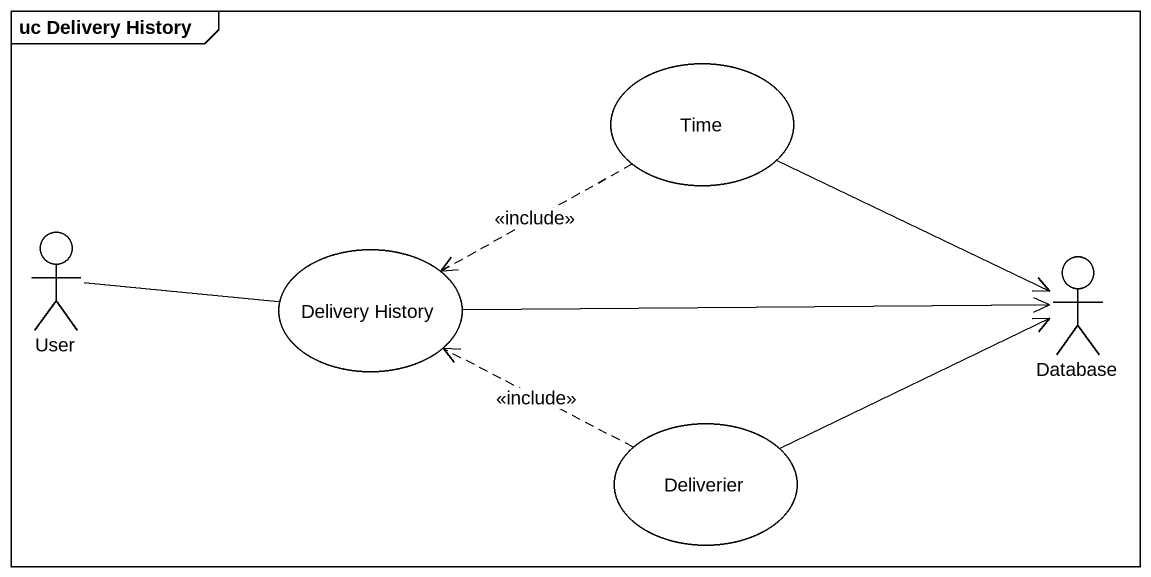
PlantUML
@startuml
mainframe uc Delivery History
usecase Time
actor User
usecase "Delivery History" as Delivery_History
actor "Database" as Database_
usecase Deliverier
Time .left.> Delivery_History : <<include>>
Time -right-> Database_
User -right- Delivery_History
Delivery_History -right-> Database_
Deliverier .left.> Delivery_History : <<include>>
Deliverier -right-> Database_
@enduml
